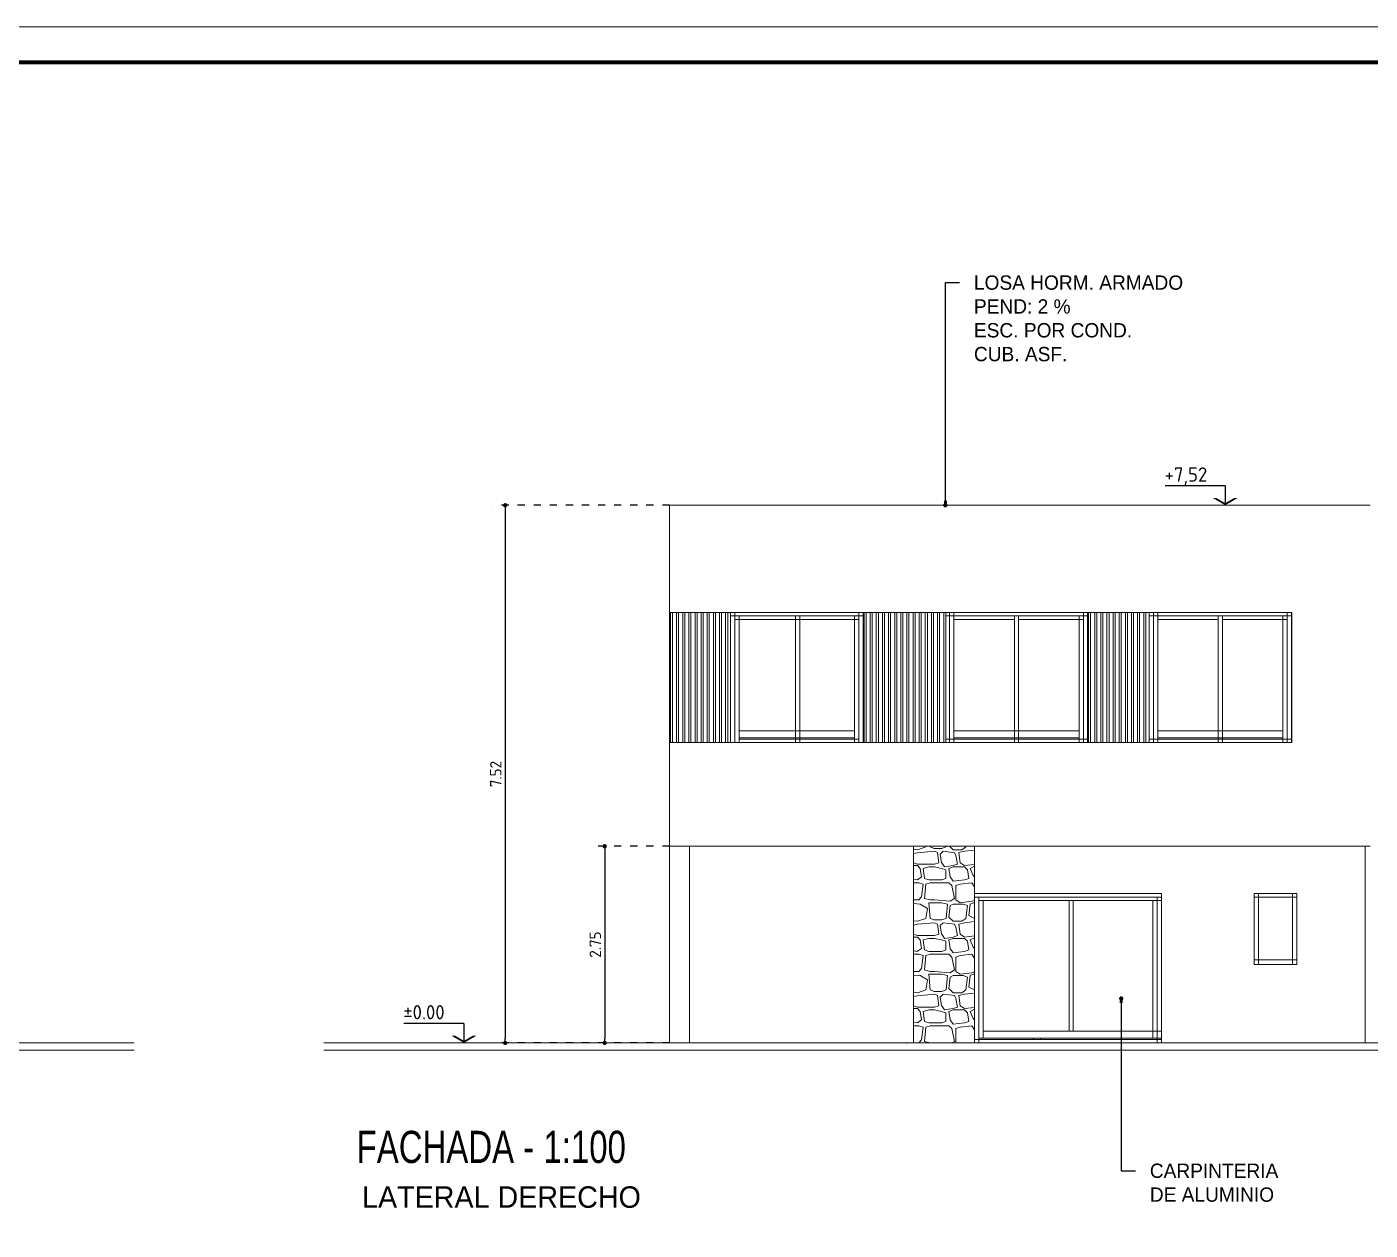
# Model space of a CAD drawing. Extents: x 233 to 569, y -241 to -74.
# Drawn here: x 384.92 to 403.71, y -133.45 to -116.62 of the extents above; entities that cross this region are included whole.
import ezdxf
from ezdxf import colors
from ezdxf.entities.mleader import LeaderData, LeaderLine
from ezdxf.enums import TextEntityAlignment as Align
from ezdxf.math import Vec2, Vec3

# ---------------------------------------------------------------- set-up
doc = ezdxf.new("R2010")
doc.units = 0
doc.header["$MEASUREMENT"] = 0
doc.linetypes.add('DOT2', pattern=[0.125, 0, -0.125])
doc.layers.get('0').update_dxf_attribs({"linetype": 'CONTINUOUS', "lineweight": 50})
doc.layers.get('DEFPOINTS').update_dxf_attribs({"linetype": 'CONTINUOUS'})
doc.layers.add('240 - NIVELES', color=1, linetype='CONTINUOUS')
doc.layers.add('DS_ST_quote 1_50', color=7, linetype='CONTINUOUS')
for name, color, linetype, lineweight in [('COTAS', 1, 'CONTINUOUS', 9), ('GRAFISMOS', 8, 'CONTINUOUS', 13), ('LINEAS', 2, 'CONTINUOUS', 20), ('MARCOS', 4, 'CONTINUOUS', 80)]:
    doc.layers.add(name, color=color, linetype=linetype, lineweight=lineweight)
doc.styles.add('ARIAL', font='')
doc.styles.add('DIN', font='bahnschrift.ttf')
doc.styles.get("Standard").update_dxf_attribs({"font": 'bahnschrift.ttf'})
doc.styles.add('TEMPUS', font='GILC____.TTF')
doc.styles.add('TEXTO', font='ROMANS.SHX')
doc.styles.get('ARIAL').set_extended_font_data('DIN')
doc.dimstyles.new('PLANTA', dxfattribs={"dimscale": 0, "dimtxt": 0.16, "dimasz": 0.06, "dimexe": 0.18, "dimexo": 0, "dimgap": 0.05, "dimtad": 1, "dimzin": 0, "dimdsep": 46, "dimtxsty": 'ARIAL', "dimblk1": 'DOT', "dimblk2": 'DOT', "dimsah": 1, "dimcen": 0.09, "dimclrd": 1, "dimclre": 1, "dimclrt": 3, "dimadec": 0, "dimazin": 0, "dimtfac": 1, "dimtofl": 0, "dimtmove": 0, "dimatfit": 3, "dimldrblk": 'DOT', "dimfxl": 0.18, "dimtolj": 1, "dimtzin": 0, "dimarcsym": 0})

# ---------------------------------------------------------------- blocks, each defined once
blk = doc.blocks.new('NIVCOR20')
at = {"layer": '240 - NIVELES'}
for q in [(0.2103, 0.0681), (0, 0)]:
    blk.add_line((0, 0.0681), q, dxfattribs=at)
for points in [[(-0.0438, 0.0253), (-0.0312, 0.0253), (0, 0), (0, 0.0072)], [(0.0438, 0.0253), (0.0312, 0.0253), (0, 0), (0, 0.0072)]]:
    blk.add_solid(points, dxfattribs=at)
at = {"layer": '240 - NIVELES', "style": 'TEXTO'}
blk.add_attdef('NIVEL', text='', height=0.05, dxfattribs=at).set_placement((0.6035, 0.0824), align=Align.RIGHT)
blk = doc.blocks.new('_DOT')
at = {"color": 0, "linetype": 'ByBlock'}
blk.add_line((-0.5, 0), (-1, 0), dxfattribs=at)
at = {"color": 0, "linetype": 'ByBlock', "const_width": 0.5}
blk.add_lwpolyline([(-0.25, 0, 1), (0.25, 0, 1)], format="xyb", close=True, dxfattribs=at)
blk = doc.blocks.new('*D370')
at = {"layer": 'DEFPOINTS', "color": 0, "transparency": 16777216}
for p in [(393.908, -123.309), (391.609, -130.829), (393.908, -130.829)]:
    blk.add_point(p, dxfattribs=at)
at = {"layer": 'DS_ST_quote 1_50', "color": 1, "linetype": 'DOT2', "lineweight": -2, "transparency": 16777216}
for p, q in [((393.908, -123.309), (391.429, -123.309)), ((393.908, -130.829), (391.429, -130.829))]:
    blk.add_line(p, q, dxfattribs=at)
at = {"layer": 'DS_ST_quote 1_50', "color": 1, "lineweight": -2, "transparency": 16777216}
blk.add_line((391.609, -123.369), (391.609, -130.769), dxfattribs=at)
at = {"layer": 'DS_ST_quote 1_50', "color": 1, "lineweight": -2, "transparency": 16777216, "xscale": 0.06, "yscale": 0.06, "zscale": 0.06}
for p, rotation in [((391.609, -123.309), 90), ((391.609, -130.829), 270)]:
    blk.add_blockref('_DOT', p, dxfattribs=dict(at, rotation=rotation))
at = {"layer": 'DS_ST_quote 1_50', "color": 3, "transparency": 16777216, "insert": (391.477, -127.069), "char_height": 0.16, "attachment_point": 5, "rotation": 90, "style": 'ARIAL'}
blk.add_mtext('\\A1;7.52', dxfattribs=at)
blk = doc.blocks.new('*D371')
at = {"layer": 'DEFPOINTS', "color": 0, "transparency": 16777216}
for p in [(393.908, -128.079), (393.001, -130.829), (393.908, -130.829)]:
    blk.add_point(p, dxfattribs=at)
at = {"layer": 'DS_ST_quote 1_50', "color": 1, "linetype": 'DOT2', "lineweight": -2, "transparency": 16777216}
for p, q in [((393.908, -128.079), (392.821, -128.079)), ((393.908, -130.829), (392.821, -130.829))]:
    blk.add_line(p, q, dxfattribs=at)
at = {"layer": 'DS_ST_quote 1_50', "color": 1, "lineweight": -2, "transparency": 16777216}
blk.add_line((393.001, -128.139), (393.001, -130.769), dxfattribs=at)
at = {"layer": 'DS_ST_quote 1_50', "color": 1, "lineweight": -2, "transparency": 16777216, "xscale": 0.06, "yscale": 0.06, "zscale": 0.06}
for p, rotation in [((393.001, -128.079), 90), ((393.001, -130.829), 270)]:
    blk.add_blockref('_DOT', p, dxfattribs=dict(at, rotation=rotation))
at = {"layer": 'DS_ST_quote 1_50', "color": 3, "transparency": 16777216, "insert": (392.869, -129.454), "char_height": 0.16, "attachment_point": 5, "rotation": 90, "style": 'ARIAL'}
blk.add_mtext('\\A1;2.75', dxfattribs=at)

msp = doc.modelspace()

# ---------------------------------------------------------------- hatches: boundary and pattern name
at = {"linetype": 'Continuous', "lineweight": 15}
h = msp.add_hatch(dxfattribs=at)
h.set_pattern_fill('ANSI32', color=256, scale=0.009, angle=45)
h.set_pattern_definition([(90, (389.292465, -36.18177), (-0.085725, 4e-17), []), (90, (389.32104, -36.15319), (-0.085725, 4e-17), [])])
h.paths.add_polyline_path([(394.7627, -126.6299), (394.7627, -124.8066), (393.9081, -124.808), (393.9081, -126.6285)])
at = {"layer": 'GRAFISMOS', "linetype": 'Continuous', "lineweight": 15}
h = msp.add_hatch(dxfattribs=at)
h.set_pattern_fill('ANSI32', color=256, scale=0.009, angle=45)
h.set_pattern_definition([(90, (392.000955, -36.18177), (-0.085725, 4e-17), []), (90, (392.02953, -36.15319), (-0.085725, 4e-17), [])])
h.paths.add_polyline_path([(397.7761, -126.6303), (397.7761, -124.8073), (396.6166, -124.808), (396.6166, -126.6281)])
h = msp.add_hatch(dxfattribs=at)
h.set_pattern_fill('ANSI32', color=256, scale=0.009, angle=45)
h.set_pattern_definition([(90, (395.14253, -36.18105), (-0.085725, 4e-17), []), (90, (395.1711, -36.15248), (-0.085725, 4e-17), [])])
h.paths.add_polyline_path([(400.6196, -126.6306), (400.6196, -124.8073), (399.7582, -124.8073), (399.7582, -126.6278)])
h = msp.add_hatch(dxfattribs=at)
h.set_pattern_fill('HATCH-STONE-03', color=256, scale=0.02, angle=-180, pattern_type=2)
h.set_pattern_definition([(180, (771.6154, 554.4109), (-4e-16, -1), [0.06, -0.94]), (180, (771.6154, 553.4509), (-4e-16, -1), [0.08, -0.92]), (180, (771.6154, 553.6309), (-4e-16, -1), [0.08, -0.92]), (180, (771.6154, 553.6709), (-4e-16, -1), [0.24, -0.76]), (184.76364, (771.6154, 553.8509), (-4e-09, -1), [0.240832, -11.800763]), (184.76364, (770.6154, 553.8509), (-4e-09, -1), [0.240832, -11.800763]), (184.76364, (769.6154, 553.8509), (-4e-09, -1), [0.240832, -11.800763]), (184.76364, (768.6154, 553.8509), (-4e-09, -1), [0.240832, -11.800763]), (184.76364, (767.6154, 553.8509), (-4e-09, -1), [0.240832, -11.800763]), (184.76364, (766.6154, 553.8509), (-4e-09, -1), [0.240832, -11.800763]), (184.76364, (765.6154, 553.8509), (-4e-09, -1), [0.240832, -11.800763]), (184.76364, (764.6154, 553.8509), (-4e-09, -1), [0.240832, -11.800763]), (184.76364, (763.6154, 553.8509), (-4e-09, -1), [0.240832, -11.800763]), (184.76364, (762.6154, 553.8509), (-4e-09, -1), [0.240832, -11.800763]), (184.76364, (761.6154, 553.8509), (-4e-09, -1), [0.240832, -11.800763]), (184.76364, (760.6154, 553.8509), (-4e-09, -1), [0.240832, -11.800763]), (180, (771.6154, 553.8909), (-4e-16, -1), [0, -1]), (180, (771.6154, 554.1709), (-4e-16, -1), [0.06, -0.94]), (180, (771.6154, 554.1309), (-4e-16, -1), [0, -1]), (99.462326, (771.43538, 553.49095), (5.4e-08, -0.999999968), [0.1216553, -5.9611072]), (99.462326, (771.27538, 553.69095), (5.4e-08, -0.999999968), [0.1216553, -5.9611072]), (99.462326, (770.71538, 553.69095), (5.4e-08, -0.999999968), [0.1216553, -5.9611072]), (98.130104, (770.97538, 553.69095), (5e-08, -0.999999998), [0.1414214, -6.9296466]), (291.801407, (771.1154, 553.61095), (3e-08, -1), [0.1077033, -5.2774615]), (291.801407, (770.1154, 553.61095), (3e-08, -1), [0.1077033, -5.2774615]), (270, (770.7754, 553.5909), (1, -4e-16), [0.12, -0.88]), (82.875, (771.09538, 553.95095), (1.14e-07, -1.00000001), [0.1612452, -7.9010126]), (81.869904, (771.49538, 553.91095), (2.36e-07, -1.00000002), [0.1414214, -6.9296466]), (84.289429, (770.77538, 553.91095), (2.15e-07, -1.000000025), [0.2009975, -9.8488782]), (90, (770.9154, 554.1709), (-1, 3e-16), [0.2, -0.8]), (83.65982, (771.43538, 554.21095), (1.98e-07, -1.000000007), [0.1811077, -8.8742773]), (96.340187, (771.19538, 554.17095), (-3.4e-08, -1.000000004), [0.1811077, -8.8742773]), (99.462326, (771.09538, 553.47095), (5.4e-08, -0.999999968), [0.1216553, -5.9611072]), (99.462326, (770.83538, 553.49095), (5.4e-08, -0.999999968), [0.1216553, -5.9611072]), (98.130104, (770.67538, 553.69095), (5e-08, -0.999999998), [0.1414214, -6.9296466]), (99.462326, (770.93538, 553.67095), (5.4e-08, -0.999999968), [0.1216553, -5.9611072]), (82.875, (770.81538, 553.93095), (1.14e-07, -1.00000001), [0.1612452, -7.9010126]), (102.5288, (770.89538, 554.19095), (-7e-08, -0.99999999), [0.184391, -9.0351538]), (102.5288, (769.89538, 554.19095), (-7e-08, -0.99999999), [0.184391, -9.0351538]), (96.340187, (771.23538, 554.19095), (-3.4e-08, -1.000000004), [0.1811077, -8.8742773]), (84.289429, (771.47538, 554.19095), (2.15e-07, -1.000000025), [0.2009975, -9.8488782]), (99.462326, (771.31538, 553.69095), (5.4e-08, -0.999999968), [0.1216553, -5.9611072]), (83.65982, (771.05538, 553.91095), (1.98e-07, -1.000000007), [0.1811077, -8.8742773]), (95.194435, (771.55538, 553.91095), (5.7e-08, -0.999999972), [0.2209072, -10.8244543]), (180, (771.0354, 553.6309), (-4e-16, -1), [0.16, -0.84]), (186.34019, (771.2154, 553.6709), (6e-11, -1), [0.181108, -8.874277]), (186.34019, (770.2154, 553.6709), (6e-11, -1), [0.181108, -8.874277]), (186.34019, (769.2154, 553.6709), (6e-11, -1), [0.181108, -8.874277]), (186.34019, (768.2154, 553.6709), (6e-11, -1), [0.181108, -8.874277]), (186.34019, (767.2154, 553.6709), (6e-11, -1), [0.181108, -8.874277]), (186.34019, (766.2154, 553.6709), (6e-11, -1), [0.181108, -8.874277]), (186.34019, (765.2154, 553.6709), (6e-11, -1), [0.181108, -8.874277]), (186.34019, (764.2154, 553.6709), (6e-11, -1), [0.181108, -8.874277]), (186.34019, (763.2154, 553.6709), (6e-11, -1), [0.181108, -8.874277]), (189.46232, (770.8754, 553.6509), (-1e-08, -1), [0.121655, -5.961107]), (189.46232, (769.8754, 553.6509), (-1e-08, -1), [0.121655, -5.961107]), (189.46232, (768.8754, 553.6509), (-1e-08, -1), [0.121655, -5.961107]), (189.46232, (767.8754, 553.6509), (-1e-08, -1), [0.121655, -5.961107]), (189.46232, (766.8754, 553.6509), (-1e-08, -1), [0.121655, -5.961107]), (189.46232, (765.8754, 553.6509), (-1e-08, -1), [0.121655, -5.961107]), (172.87498, (770.8954, 553.8309), (2e-09, -1), [0.161245, -7.901013]), (172.87498, (769.8954, 553.8309), (2e-09, -1), [0.161245, -7.901013]), (172.87498, (768.8954, 553.8309), (2e-09, -1), [0.161245, -7.901013]), (172.87498, (767.8954, 553.8309), (2e-09, -1), [0.161245, -7.901013]), (172.87498, (766.8954, 553.8309), (2e-09, -1), [0.161245, -7.901013]), (172.87498, (765.8954, 553.8309), (2e-09, -1), [0.161245, -7.901013]), (172.87498, (764.8954, 553.8309), (2e-09, -1), [0.161245, -7.901013]), (172.87498, (763.8954, 553.8309), (2e-09, -1), [0.161245, -7.901013]), (168.69007, (770.7154, 553.6109), (3e-09, -1), [0.1019804, -4.997039]), (168.69007, (769.7154, 553.6109), (3e-09, -1), [0.1019804, -4.997039]), (168.69007, (768.7154, 553.6109), (3e-09, -1), [0.1019804, -4.997039]), (168.69007, (767.7154, 553.6109), (3e-09, -1), [0.1019804, -4.997039]), (168.69007, (766.7154, 553.6109), (3e-09, -1), [0.1019804, -4.997039]), (180, (770.7154, 553.8909), (-4e-16, -1), [0.1, -0.9]), (180, (770.9954, 553.8709), (-4e-16, -1), [0.12, -0.88]), (180, (771.0154, 554.1109), (-4e-16, -1), [0.14, -0.86]), (180, (770.7154, 554.1309), (-4e-16, -1), [0.1, -0.9]), (174.80557, (770.8354, 554.1509), (3e-09, -1), [0.220907, -10.824454]), (174.80557, (769.8354, 554.1509), (3e-09, -1), [0.220907, -10.824454]), (174.80557, (768.8354, 554.1509), (3e-09, -1), [0.220907, -10.824454]), (174.80557, (767.8354, 554.1509), (3e-09, -1), [0.220907, -10.824454]), (174.80557, (766.8354, 554.1509), (3e-09, -1), [0.220907, -10.824454]), (174.80557, (765.8354, 554.1509), (3e-09, -1), [0.220907, -10.824454]), (174.80557, (764.8354, 554.1509), (3e-09, -1), [0.220907, -10.824454]), (174.80557, (763.8354, 554.1509), (3e-09, -1), [0.220907, -10.824454]), (174.80557, (762.8354, 554.1509), (3e-09, -1), [0.220907, -10.824454]), (174.80557, (761.8354, 554.1509), (3e-09, -1), [0.220907, -10.824454]), (174.80557, (760.8354, 554.1509), (3e-09, -1), [0.220907, -10.824454]), (180, (770.8154, 554.4109), (-4e-16, -1), [0.2, -0.8]), (187.12502, (771.1354, 554.4109), (-2e-09, -1), [0.161245, -7.901013]), (187.12502, (770.1354, 554.4109), (-2e-09, -1), [0.161245, -7.901013]), (187.12502, (769.1354, 554.4109), (-2e-09, -1), [0.161245, -7.901013]), (187.12502, (768.1354, 554.4109), (-2e-09, -1), [0.161245, -7.901013]), (187.12502, (767.1354, 554.4109), (-2e-09, -1), [0.161245, -7.901013]), (187.12502, (766.1354, 554.4109), (-2e-09, -1), [0.161245, -7.901013]), (187.12502, (765.1354, 554.4109), (-2e-09, -1), [0.161245, -7.901013]), (187.12502, (764.1354, 554.4109), (-2e-09, -1), [0.161245, -7.901013]), (187.12502, (771.1354, 554.1509), (-2e-09, -1), [0.161245, -7.901013]), (187.12502, (770.1354, 554.1509), (-2e-09, -1), [0.161245, -7.901013]), (187.12502, (769.1354, 554.1509), (-2e-09, -1), [0.161245, -7.901013]), (187.12502, (768.1354, 554.1509), (-2e-09, -1), [0.161245, -7.901013]), (187.12502, (767.1354, 554.1509), (-2e-09, -1), [0.161245, -7.901013]), (187.12502, (766.1354, 554.1509), (-2e-09, -1), [0.161245, -7.901013]), (187.12502, (765.1354, 554.1509), (-2e-09, -1), [0.161245, -7.901013]), (187.12502, (764.1354, 554.1509), (-2e-09, -1), [0.161245, -7.901013]), (180, (771.3954, 554.4109), (-4e-16, -1), [0.1, -0.9]), (175.6013, (771.4154, 554.1109), (-4e-09, -1), [0.260768, -12.777637]), (175.6013, (770.4154, 554.1109), (-4e-09, -1), [0.260768, -12.777637]), (175.6013, (769.4154, 554.1109), (-4e-09, -1), [0.260768, -12.777637]), (175.6013, (768.4154, 554.1109), (-4e-09, -1), [0.260768, -12.777637]), (175.6013, (767.4154, 554.1109), (-4e-09, -1), [0.260768, -12.777637]), (175.6013, (766.4154, 554.1109), (-4e-09, -1), [0.260768, -12.777637]), (175.6013, (765.4154, 554.1109), (-4e-09, -1), [0.260768, -12.777637]), (175.6013, (764.4154, 554.1109), (-4e-09, -1), [0.260768, -12.777637]), (175.6013, (763.4154, 554.1109), (-4e-09, -1), [0.260768, -12.777637]), (175.6013, (762.4154, 554.1109), (-4e-09, -1), [0.260768, -12.777637]), (175.6013, (761.4154, 554.1109), (-4e-09, -1), [0.260768, -12.777637]), (175.6013, (760.4154, 554.1109), (-4e-09, -1), [0.260768, -12.777637]), (175.6013, (759.4154, 554.1109), (-4e-09, -1), [0.260768, -12.777637]), (172.87498, (771.3754, 553.8709), (2e-09, -1), [0.161245, -7.901013]), (172.87498, (770.3754, 553.8709), (2e-09, -1), [0.161245, -7.901013]), (172.87498, (769.3754, 553.8709), (2e-09, -1), [0.161245, -7.901013]), (172.87498, (768.3754, 553.8709), (2e-09, -1), [0.161245, -7.901013]), (172.87498, (767.3754, 553.8709), (2e-09, -1), [0.161245, -7.901013]), (172.87498, (766.3754, 553.8709), (2e-09, -1), [0.161245, -7.901013]), (172.87498, (765.3754, 553.8709), (2e-09, -1), [0.161245, -7.901013]), (172.87498, (764.3754, 553.8709), (2e-09, -1), [0.161245, -7.901013]), (186.34019, (771.2154, 553.8709), (6e-11, -1), [0.181108, -8.874277]), (186.34019, (770.2154, 553.8709), (6e-11, -1), [0.181108, -8.874277]), (186.34019, (769.2154, 553.8709), (6e-11, -1), [0.181108, -8.874277]), (186.34019, (768.2154, 553.8709), (6e-11, -1), [0.181108, -8.874277]), (186.34019, (767.2154, 553.8709), (6e-11, -1), [0.181108, -8.874277]), (186.34019, (766.2154, 553.8709), (6e-11, -1), [0.181108, -8.874277]), (186.34019, (765.2154, 553.8709), (6e-11, -1), [0.181108, -8.874277]), (186.34019, (764.2154, 553.8709), (6e-11, -1), [0.181108, -8.874277]), (186.34019, (763.2154, 553.8709), (6e-11, -1), [0.181108, -8.874277]), (98.130104, (771.47538, 553.47095), (5e-08, -0.999999998), [0.1414214, -6.9296466]), (180, (771.3754, 553.6509), (-4e-16, -1), [0.18, -0.82]), (173.65981, (771.3754, 553.4509), (-6e-11, -1), [0.181108, -8.874277]), (173.65981, (770.3754, 553.4509), (-6e-11, -1), [0.181108, -8.874277]), (173.65981, (769.3754, 553.4509), (-6e-11, -1), [0.181108, -8.874277]), (173.65981, (768.3754, 553.4509), (-6e-11, -1), [0.181108, -8.874277]), (173.65981, (767.3754, 553.4509), (-6e-11, -1), [0.181108, -8.874277]), (173.65981, (766.3754, 553.4509), (-6e-11, -1), [0.181108, -8.874277]), (173.65981, (765.3754, 553.4509), (-6e-11, -1), [0.181108, -8.874277]), (173.65981, (764.3754, 553.4509), (-6e-11, -1), [0.181108, -8.874277]), (173.65981, (763.3754, 553.4509), (-6e-11, -1), [0.181108, -8.874277]), (187.12502, (771.0354, 553.4509), (-2e-09, -1), [0.161245, -7.901013]), (187.12502, (770.0354, 553.4509), (-2e-09, -1), [0.161245, -7.901013]), (187.12502, (769.0354, 553.4509), (-2e-09, -1), [0.161245, -7.901013]), (187.12502, (768.0354, 553.4509), (-2e-09, -1), [0.161245, -7.901013]), (187.12502, (767.0354, 553.4509), (-2e-09, -1), [0.161245, -7.901013]), (187.12502, (766.0354, 553.4509), (-2e-09, -1), [0.161245, -7.901013]), (187.12502, (765.0354, 553.4509), (-2e-09, -1), [0.161245, -7.901013]), (187.12502, (764.0354, 553.4509), (-2e-09, -1), [0.161245, -7.901013]), (180, (770.7154, 553.4509), (-4e-16, -1), [0.1, -0.9]), (14.03625, (771.2954, 553.8109), (1e-07, -1), [0.082462, -4.0406436]), (14.03625, (770.2954, 553.8109), (1e-07, -1), [0.082462, -4.0406436]), (14.03625, (769.2954, 553.8109), (1e-07, -1), [0.082462, -4.0406436]), (14.03625, (768.2954, 553.8109), (1e-07, -1), [0.082462, -4.0406436]), (116.56505, (770.9154, 553.79095), (-2e-08, -0.99999998), [0.0447214, -2.1913466]), (45, (770.6954, 553.81095), (1e-07, -1), [0.0565685, -1.357645]), (180, (771.3954, 554.1709), (-4e-16, -1), [0.1, -0.9]), (333.43495, (770.6154, 553.85095), (-5e-08, -1), [0.0447214, -2.1913466]), (333.43495, (769.6154, 553.85095), (-5e-08, -1), [0.0447214, -2.1913466]), (18.43495, (770.6154, 553.6709), (1e-07, -1), [0.0632456, -3.099032]), (18.43495, (769.6154, 553.6709), (1e-07, -1), [0.0632456, -3.099032]), (18.43495, (768.6154, 553.6709), (1e-07, -1), [0.0632456, -3.099032]), (161.56505, (771.3754, 553.6709), (2e-09, -1), [0.0632456, -3.099032]), (161.56505, (770.3754, 553.6709), (2e-09, -1), [0.0632456, -3.099032]), (161.56505, (769.3754, 553.6709), (2e-09, -1), [0.0632456, -3.099032]), (146.30993, (771.0354, 553.65095), (3e-08, -1), [0.072111, -3.5334402]), (146.30993, (770.0354, 553.65095), (3e-08, -1), [0.072111, -3.5334402]), (146.30993, (769.0354, 553.65095), (3e-08, -1), [0.072111, -3.5334402]), (123.69007, (770.8754, 553.43095), (4e-08, -1), [0.072111, -3.5334402]), (123.69007, (769.8754, 553.43095), (4e-08, -1), [0.072111, -3.5334402]), (135, (771.1954, 553.47095), (-4e-16, -1), [0.0565685, -1.357645]), (161.56505, (771.5354, 553.4509), (2e-09, -1), [0.0632456, -3.099032]), (161.56505, (770.5354, 553.4509), (2e-09, -1), [0.0632456, -3.099032]), (161.56505, (769.5354, 553.4509), (2e-09, -1), [0.0632456, -3.099032]), (146.30993, (770.9754, 554.13095), (3e-08, -1), [0.072111, -3.5334402]), (146.30993, (769.9754, 554.13095), (3e-08, -1), [0.072111, -3.5334402]), (146.30993, (768.9754, 554.13095), (3e-08, -1), [0.072111, -3.5334402]), (161.56505, (771.2954, 554.1709), (2e-09, -1), [0.0632456, -3.099032]), (161.56505, (770.2954, 554.1709), (2e-09, -1), [0.0632456, -3.099032]), (161.56505, (769.2954, 554.1709), (2e-09, -1), [0.0632456, -3.099032]), (135, (770.8754, 553.87095), (-4e-16, -1), [0.0848528, -1.3293608]), (315, (771.0354, 553.63095), (-4e-16, -1), [0.0565685, -1.357645]), (341.56505, (770.7154, 553.6109), (-6e-08, -1), [0.0632456, -3.099032]), (341.56505, (769.7154, 553.6109), (-6e-08, -1), [0.0632456, -3.099032]), (341.56505, (768.7154, 553.6109), (-6e-08, -1), [0.0632456, -3.099032]), (315, (771.3754, 553.65095), (-4e-16, -1), [0.0565685, -1.357645]), (303.69007, (771.2154, 553.87095), (7e-08, -1.00000003), [0.072111, -3.5334402]), (303.69007, (770.2154, 553.87095), (7e-08, -1.00000003), [0.072111, -3.5334402]), (329.03624, (771.4154, 554.11095), (-7e-08, -1), [0.116619, -5.714333]), (329.03624, (770.4154, 554.11095), (-7e-08, -1), [0.116619, -5.714333]), (329.03624, (769.4154, 554.11095), (-7e-08, -1), [0.116619, -5.714333]), (329.03624, (768.4154, 554.11095), (-7e-08, -1), [0.116619, -5.714333]), (329.03624, (767.4154, 554.11095), (-7e-08, -1), [0.116619, -5.714333]), (341.56505, (771.0154, 554.1109), (-6e-08, -1), [0.0632456, -3.099032]), (341.56505, (770.0154, 554.1109), (-6e-08, -1), [0.0632456, -3.099032]), (341.56505, (769.0154, 554.1109), (-6e-08, -1), [0.0632456, -3.099032]), (345.96376, (770.7154, 554.1309), (-3e-08, -1), [0.082462, -4.0406436]), (345.96376, (769.7154, 554.1309), (-3e-08, -1), [0.082462, -4.0406436]), (345.96376, (768.7154, 554.1309), (-3e-08, -1), [0.082462, -4.0406436]), (345.96376, (767.7154, 554.1309), (-3e-08, -1), [0.082462, -4.0406436]), (315, (770.8154, 554.41095), (-4e-16, -1), [0.0565685, -1.357645]), (303.69007, (771.1354, 554.41095), (7e-08, -1.00000003), [0.072111, -3.5334402]), (303.69007, (770.1354, 554.41095), (7e-08, -1.00000003), [0.072111, -3.5334402]), (341.56505, (771.3954, 554.4109), (-6e-08, -1), [0.0632456, -3.099032]), (341.56505, (770.3954, 554.4109), (-6e-08, -1), [0.0632456, -3.099032]), (341.56505, (769.3954, 554.4109), (-6e-08, -1), [0.0632456, -3.099032]), (198.43495, (771.5554, 554.4109), (-2e-09, -1), [0.0632456, -3.099032]), (198.43495, (770.5554, 554.4109), (-2e-09, -1), [0.0632456, -3.099032]), (198.43495, (769.5554, 554.4109), (-2e-09, -1), [0.0632456, -3.099032]), (198.43495, (770.9754, 554.3909), (-2e-09, -1), [0.0632456, -3.099032]), (198.43495, (769.9754, 554.3909), (-2e-09, -1), [0.0632456, -3.099032]), (198.43495, (768.9754, 554.3909), (-2e-09, -1), [0.0632456, -3.099032]), (206.56505, (770.8754, 554.11095), (-2e-08, -1), [0.0447214, -2.1913466]), (206.56505, (769.8754, 554.11095), (-2e-08, -1), [0.0447214, -2.1913466]), (206.56505, (771.1554, 554.13095), (-2e-08, -1), [0.0447214, -2.1913466]), (206.56505, (770.1554, 554.13095), (-2e-08, -1), [0.0447214, -2.1913466]), (194.03624, (771.0354, 553.8509), (-1e-09, -1), [0.082462, -4.0406436]), (194.03624, (770.0354, 553.8509), (-1e-09, -1), [0.082462, -4.0406436]), (194.03624, (769.0354, 553.8509), (-1e-09, -1), [0.082462, -4.0406436]), (194.03624, (768.0354, 553.8509), (-1e-09, -1), [0.082462, -4.0406436]), (198.43495, (770.8754, 553.6309), (-2e-09, -1), [0.0632456, -3.099032]), (198.43495, (769.8754, 553.6309), (-2e-09, -1), [0.0632456, -3.099032]), (198.43495, (768.8754, 553.6309), (-2e-09, -1), [0.0632456, -3.099032]), (194.03624, (771.5354, 553.6309), (-1e-09, -1), [0.082462, -4.0406436]), (194.03624, (770.5354, 553.6309), (-1e-09, -1), [0.082462, -4.0406436]), (194.03624, (769.5354, 553.6309), (-1e-09, -1), [0.082462, -4.0406436]), (194.03624, (768.5354, 553.6309), (-1e-09, -1), [0.082462, -4.0406436]), (206.56505, (771.1954, 553.65095), (-2e-08, -1), [0.0894427, -2.1466252]), (206.56505, (770.1954, 553.65095), (-2e-08, -1), [0.0894427, -2.1466252]), (180, (771.6154, 554.1309), (-4e-16, -1), [0.08, -0.92]), (206.56505, (771.2954, 554.41095), (-2e-08, -1), [0.0894427, -2.1466252]), (206.56505, (770.2954, 554.41095), (-2e-08, -1), [0.0894427, -2.1466252]), (33.69006, (770.8354, 554.15095), (5e-09, -1), [0.072111, -3.5334402]), (33.69006, (769.8354, 554.15095), (5e-09, -1), [0.072111, -3.5334402]), (33.69006, (768.8354, 554.15095), (5e-09, -1), [0.072111, -3.5334402]), (165.96376, (771.5554, 554.1709), (1e-09, -1), [0.082462, -4.0406436]), (165.96376, (770.5554, 554.1709), (1e-09, -1), [0.082462, -4.0406436]), (165.96376, (769.5554, 554.1709), (1e-09, -1), [0.082462, -4.0406436]), (165.96376, (768.5554, 554.1709), (1e-09, -1), [0.082462, -4.0406436]), (45, (771.3954, 554.17095), (1e-07, -1), [0.0565685, -1.357645]), (18.43495, (771.3754, 553.8709), (1e-07, -1), [0.126491, -3.0357864]), (18.43495, (770.3754, 553.8709), (1e-07, -1), [0.126491, -3.0357864]), (18.43495, (769.3754, 553.8709), (1e-07, -1), [0.126491, -3.0357864]), (161.56505, (771.6154, 553.8909), (2e-09, -1), [0.0632456, -3.099032]), (161.56505, (770.6154, 553.8909), (2e-09, -1), [0.0632456, -3.099032]), (161.56505, (769.6154, 553.8909), (2e-09, -1), [0.0632456, -3.099032]), (33.69006, (770.9954, 553.87095), (5e-09, -1), [0.072111, -3.5334402]), (33.69006, (769.9954, 553.87095), (5e-09, -1), [0.072111, -3.5334402]), (33.69006, (768.9954, 553.87095), (5e-09, -1), [0.072111, -3.5334402]), (18.43495, (770.7154, 553.8909), (1e-07, -1), [0.0632456, -3.099032]), (18.43495, (769.7154, 553.8909), (1e-07, -1), [0.0632456, -3.099032]), (18.43495, (768.7154, 553.8909), (1e-07, -1), [0.0632456, -3.099032]), (18.43495, (770.8754, 553.6509), (1e-07, -1), [0.0632456, -3.099032]), (18.43495, (769.8754, 553.6509), (1e-07, -1), [0.0632456, -3.099032]), (18.43495, (768.8754, 553.6509), (1e-07, -1), [0.0632456, -3.099032]), (18.43495, (771.2154, 553.6709), (1e-07, -1), [0.0632456, -3.099032]), (18.43495, (770.2154, 553.6709), (1e-07, -1), [0.0632456, -3.099032]), (18.43495, (769.2154, 553.6709), (1e-07, -1), [0.0632456, -3.099032]), (33.69006, (771.3754, 553.45095), (5e-09, -1), [0.072111, -3.5334402]), (33.69006, (770.3754, 553.45095), (5e-09, -1), [0.072111, -3.5334402]), (33.69006, (769.3754, 553.45095), (5e-09, -1), [0.072111, -3.5334402]), (18.43495, (770.7154, 553.4509), (1e-07, -1), [0.0632456, -3.099032]), (18.43495, (769.7154, 553.4509), (1e-07, -1), [0.0632456, -3.099032]), (18.43495, (768.7154, 553.4509), (1e-07, -1), [0.0632456, -3.099032]), (18.43495, (771.0354, 553.4509), (1e-07, -1), [0.0632456, -3.099032]), (18.43495, (770.0354, 553.4509), (1e-07, -1), [0.0632456, -3.099032]), (18.43495, (769.0354, 553.4509), (1e-07, -1), [0.0632456, -3.099032]), (18.43495, (771.1354, 554.1509), (1e-07, -1), [0.0632456, -3.099032]), (18.43495, (770.1354, 554.1509), (1e-07, -1), [0.0632456, -3.099032]), (18.43495, (769.1354, 554.1509), (1e-07, -1), [0.0632456, -3.099032]), (303.69007, (770.7154, 553.69095), (7e-08, -1.00000003), [0.072111, -3.5334402]), (303.69007, (769.7154, 553.69095), (7e-08, -1.00000003), [0.072111, -3.5334402]), (153.43495, (771.2154, 553.89095), (2e-08, -1), [0.134164, -2.1019038]), (153.43495, (770.2154, 553.89095), (2e-08, -1), [0.134164, -2.1019038])])
h.paths.add_polyline_path([(398.1753, -130.8292), (397.3217, -130.8292), (397.3217, -128.0792), (398.1753, -128.0792)])

# ---------------------------------------------------------------- linework, layer by layer
at = {"linetype": 'Continuous', "lineweight": 15}
for p, q in [((393.9077, -123.3092), (393.9077, -124.808)), ((393.9087, -123.3092), (403.7118, -123.3092)), ((393.9077, -124.808), (393.9077, -126.6292)), ((393.9087, -124.808), (402.617, -124.808)), ((394.7627, -124.808), (394.7627, -126.6292)), ((396.6166, -124.8578), (394.7627, -124.8578)), ((394.8224, -124.808), (394.8224, -126.6292)), ((394.8224, -124.9075), (396.5569, -124.9075)), ((394.8821, -124.8578), (394.8821, -126.6292)), ((395.672, -124.8578), (395.672, -126.6292)), ((395.7318, -124.8578), (395.7318, -126.6292)), ((396.4972, -124.8578), (396.4972, -126.6292)), ((396.5569, -124.808), (396.5569, -126.6292)), ((396.6166, -124.808), (396.6166, -126.6292)), ((397.7761, -124.808), (397.7761, -126.6292)), ((399.7582, -124.8578), (397.7761, -124.8578)), ((397.8274, -124.808), (397.8274, -126.6292)), ((397.8872, -124.808), (397.8872, -126.6292)), ((398.7331, -124.9075), (397.8872, -124.9075)), ((398.7331, -124.8578), (398.7331, -126.6292)), ((398.7928, -124.8578), (398.7928, -126.6292)), ((398.7928, -124.9075), (399.6985, -124.9075)), ((399.6388, -124.8578), (399.6388, -126.6292)), ((399.6985, -124.808), (399.6985, -126.6292)), ((399.7582, -124.808), (399.7582, -126.6292)), ((400.6196, -126.6292), (400.6196, -124.808)), ((402.6101, -124.8578), (400.6196, -124.8578)), ((400.6793, -124.808), (400.6793, -126.6292)), ((400.739, -124.808), (400.739, -126.6292)), ((401.585, -124.9075), (400.739, -124.9075)), ((401.585, -124.8578), (401.585, -126.6292)), ((401.6447, -124.8578), (401.6447, -126.6292)), ((401.6447, -124.9075), (402.5504, -124.9075)), ((402.4906, -124.8578), (402.4906, -126.6292)), ((402.5504, -124.808), (402.5504, -126.6292)), ((402.6101, -124.808), (402.6101, -126.6292)), ((402.617, -124.9573), (402.6101, -124.9573)), ((402.617, -124.808), (402.617, -126.6292)), ((396.4972, -126.4641), (394.8821, -126.4641)), ((394.8821, -126.4641), (394.8821, -126.5794)), ((399.6388, -126.4641), (397.8872, -126.4641)), ((402.4906, -126.4641), (400.739, -126.4641)), ((393.9077, -126.6292), (393.9087, -130.8292)), ((402.617, -126.6292), (393.9077, -126.6292)), ((394.8821, -126.5636), (396.4972, -126.5636)), ((396.5569, -126.5794), (394.8821, -126.5794)), ((397.7761, -126.5794), (399.7582, -126.5794)), ((397.8872, -126.5636), (399.6388, -126.5636)), ((400.6196, -126.5794), (402.6101, -126.5794)), ((400.739, -126.5636), (402.4906, -126.5636)), ((393.908, -128.0792), (403.7111, -128.0792)), ((394.1874, -130.8292), (394.1874, -128.0792)), ((397.3217, -130.8292), (397.3217, -128.0792)), ((397.3218, -130.8292), (397.3218, -128.0792)), ((398.1753, -130.8292), (398.1753, -128.0792)), ((403.6439, -130.8292), (403.6439, -128.0792)), ((398.1754, -128.7392), (400.7902, -128.7392)), ((400.7902, -128.7392), (400.7902, -130.8292)), ((402.0878, -128.7392), (402.0878, -129.7344)), ((402.0878, -128.7392), (402.685, -128.7392)), ((402.1475, -129.7344), (402.1475, -128.7392)), ((402.6252, -128.7392), (402.6252, -129.7344)), ((402.685, -129.7344), (402.685, -128.7392)), ((398.1754, -128.789), (400.7902, -128.789)), ((398.2351, -128.789), (398.2351, -130.8292)), ((398.2351, -128.8387), (400.7902, -128.8387)), ((398.2948, -130.7636), (398.2948, -128.8387)), ((399.498, -128.8387), (399.498, -130.6641)), ((399.5577, -128.8387), (399.5577, -130.6641)), ((400.6708, -130.7636), (400.6708, -128.8387)), ((400.7305, -128.789), (400.7305, -130.8292)), ((402.685, -128.789), (402.0878, -128.789)), ((402.0878, -129.6688), (402.685, -129.6688)), ((402.685, -129.7344), (402.0878, -129.7344)), ((398.1754, -130.3316), (398.1753, -130.3316)), ((400.7902, -130.3316), (400.7903, -130.3316)), ((398.1754, -130.7794), (400.7902, -130.7794)), ((398.2351, -130.7636), (400.7902, -130.7636)), ((400.7902, -130.6641), (398.2948, -130.6641)), ((398.9988, -130.7794), (398.9988, -130.7636)), ((399.0985, -130.7636), (399.0985, -130.7794)), ((353.3336, -130.8292), (386.4176, -130.8292)), ((353.3336, -130.9292), (386.4176, -130.9292)), ((389.0712, -130.8292), (420.9813, -130.8292)), ((389.0712, -130.9292), (420.9813, -130.9292)), ((397.2296, -130.8292), (397.2296, -130.8369))]:
    msp.add_line(p, q, dxfattribs=at)
at = {"layer": 'LINEAS'}
msp.add_line((467.4834, -116.6186), (348.4834, -116.6186), dxfattribs=at)
at = {"layer": 'MARCOS'}
msp.add_line((466.9834, -117.1186), (351.4834, -117.1186), dxfattribs=at)

# ---------------------------------------------------------------- block references
at = {"layer": '240 - NIVELES'}
ref = msp.add_blockref('NIVCOR20', (401.6835, -123.3092), dxfattribs=dict(at, xscale=-4, yscale=4, zscale=4))
ref.add_attrib('NIVEL', '+7,52', (400.8352, -122.9797), dxfattribs={"linetype": 'Continuous', "height": 0.2, "style": 'ARIAL'})
ref = msp.add_blockref('NIVCOR20', (391.0314, -130.8292), dxfattribs=dict(at, xscale=-4, yscale=4, zscale=4))
ref.add_attrib('NIVEL', '±0.00', (390.1831, -130.4997), dxfattribs={"linetype": 'Continuous', "height": 0.2, "style": 'ARIAL'})

# ---------------------------------------------------------------- texts
at = {"style": 'TEMPUS'}
msp.add_text('FACHADA - 1:100', height=0.45, dxfattribs=at).set_placement((389.5299, -132.5086))
at = {"layer": 'COTAS'}
msp.add_text('LATERAL DERECHO', height=0.3, dxfattribs=at).set_placement((389.6059, -133.1352))

# ---------------------------------------------------------------- dimensions: what is measured, and where the dimension line sits
at = {"layer": 'DS_ST_quote 1_50'}
for p1, p2, distance, picture, middle in [((393.9077, -123.3092), (393.9077, -130.8292), -2.2992, '*D370', (391.4771, -127.0692)), ((393.908, -128.0792), (393.908, -130.8292), -0.9072, '*D371', (392.8693, -129.4542))]:
    dim = msp.add_aligned_dim(p1=p1, p2=p2, distance=distance, dimstyle='PLANTA', override={"dimscale": 1}, dxfattribs=at)
    dim.commit()
    dim.dimension.update_dxf_attribs({"geometry": picture, "text_midpoint": middle})

# ---------------------------------------------------------------- leaders
ml = msp.add_multileader_mtext('Standard')
ml.set_content('LOSA HORM. ARMADO\\PPEND: 2 %\\PESC. POR COND.\\PCUB. ASF.', color=3, style='DIN')
ml.set_leader_properties(color=1)
ml.set_arrow_properties(name='DOT')
ml.build(insert=Vec2(0, 0))
ml.multileader.update_dxf_attribs({"dogleg_length": 0.2, "arrow_head_size": 0.06})
ctx = ml.context
ctx.base_point, ctx.char_height, ctx.arrow_head_size, ctx.landing_gap_size, ctx.plane_origin = Vec3(397.9675, -120.1959), 0.2, 0.06, 0.2, Vec3(397.7675, -123.3092)
notes = []
notes.append((ctx, [(0, (1, 1, 0), (397.7675, -120.1959), (1, 0), 0.2, [(0, [(397.7675, -123.3092)], 0, [])])]))
ctx.mtext.insert, ctx.mtext.flow_direction = Vec3(398.1675, -120.0949), 5
ml = msp.add_multileader_mtext('Standard')
ml.set_content('CARPINTERIA \\PDE ALUMINIO', color=3, style='DIN')
ml.set_leader_properties(color=1)
ml.set_arrow_properties(name='DOT')
ml.build(insert=Vec2(0, 0))
ml.multileader.update_dxf_attribs({"dogleg_length": 0.2, "arrow_head_size": 0.06})
ctx = ml.context
ctx.base_point, ctx.char_height, ctx.arrow_head_size, ctx.landing_gap_size, ctx.plane_origin = Vec3(400.4288, -132.6182), 0.2, 0.06, 0.2, Vec3(400.2288, -130.2078)
notes.append((ctx, [(0, (1, 1, 0), (400.2288, -132.6182), (1, 0), 0.2, [(0, [(400.2288, -130.2078)], 0, [])])]))
ctx.mtext.insert, ctx.mtext.flow_direction = Vec3(400.6288, -132.5171), 5
for ctx, leaders in notes:
    for number, flags, end, landing, length, lines in leaders:
        leader = LeaderData()
        leader.index, (leader.has_last_leader_line, leader.has_dogleg_vector, leader.attachment_direction) = number, flags
        leader.last_leader_point, leader.dogleg_vector, leader.dogleg_length = Vec3(end), Vec3(landing), length
        for number, points, colour, breaks in lines:
            line = LeaderLine()
            line.index, line.vertices, line.color, line.breaks = number, Vec3.list(points), colors.encode_raw_color(colour), breaks
            leader.lines.append(line)
        ctx.leaders.append(leader)

doc.saveas('drawing.dxf')
